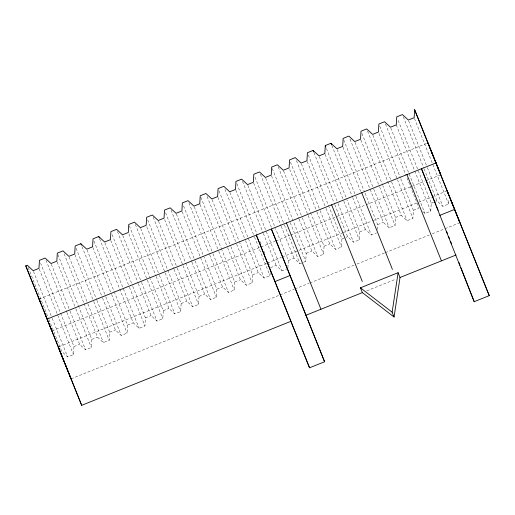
<?xml version="1.0" encoding="UTF-8"?>
<svg xmlns="http://www.w3.org/2000/svg" width="515" height="515" viewBox="0 0 515 515"><rect width="100%" height="100%" fill="white"/><g stroke="black" fill="none" stroke-linecap="round" stroke-linejoin="round"><path stroke-width="0.39" stroke-dasharray="2.58 1.93" d="M102.569 297.992L115.36 329.967L121.263 335.439L127.076 333.108L127.54 325.074L114.748 293.099M138.297 283.643L151.088 315.624L156.991 321.096L162.804 318.759L163.274 310.732L150.483 278.75M174.031 269.293L186.823 301.275L192.719 306.747L198.539 304.41L199.002 296.382L165.386 212.341M191.889 262.122L204.68 294.104L210.584 299.576L216.397 297.239L216.867 289.211L204.075 257.23M227.624 247.773L240.415 279.754L246.318 285.226L252.131 282.889L252.595 274.862L239.803 242.88M287.904 267.742L288.323 260.513L275.538 228.538M377.373 229.465L377.656 224.649L364.865 192.668M367.588 131.151L401.204 215.193L407.101 220.665L412.921 218.328L413.384 210.3L400.593 178.319M424.141 168.869L436.932 200.844L442.836 206.315L448.649 203.985L448.926 199.163M48.97 319.512L61.761 351.488L67.665 356.959L73.478 354.629L73.948 346.595L40.633 263.3M66.841 312.335L79.625 344.316L85.529 349.788L91.342 347.458L91.812 339.424L79.02 307.442M84.106 303.676L97.49 337.145L103.399 342.617L109.206 340.28L109.676 332.252L96.884 300.271M99.607 238.754L133.224 322.796L139.127 328.267L144.94 325.931L145.41 317.903L132.619 285.922M156.161 276.471L168.952 308.446L174.855 313.918L180.668 311.588L181.138 303.554L147.528 219.519M209.753 254.951L222.544 286.926L228.454 292.398L234.261 290.067L234.731 282.033L221.939 250.058M245.488 240.602L258.279 272.583L264.182 278.055L269.995 275.718L270.182 272.506M303.547 262.251L305.723 261.375L306.193 253.341L293.402 221.36M299.08 219.081L311.871 251.063L317.781 256.534L323.594 254.198L324.057 246.17L311.266 214.189M316.95 211.91L329.742 243.885L335.645 249.357L341.451 247.026L341.921 238.992L329.13 207.017M334.814 204.732L347.606 236.713L353.509 242.185L359.322 239.855L359.792 231.821L347.001 199.839M350.02 139.069L383.334 222.364L389.237 227.836L395.05 225.506L395.52 217.472L382.729 185.497M422.821 211.504L424.972 213.493L430.785 211.156L431.248 203.129L397.934 119.834M39.095 299.054L426.459 143.511M51.886 330.913L260.12 247.297M260.867 247L275.049 241.303M275.795 241.007L289.977 235.31M290.724 235.007L365.36 205.041M366.107 204.738L425.068 181.068M425.815 180.765L439.997 175.074M59.013 346.679L266.5 263.365M267.246 263.068L281.428 257.371M282.175 257.069L341.889 233.095M342.63 232.799L371.74 221.109M372.487 220.806L431.448 197.136M432.194 196.833L446.376 191.142M73.948 346.595L79.625 344.316M91.812 339.424L97.49 337.145M109.676 332.252L115.36 329.967M127.54 325.074L133.224 322.796M145.41 317.903L151.088 315.624M163.274 310.732L168.952 308.446M181.138 303.554L186.823 301.275M199.002 296.382L204.68 294.104M216.867 289.211L222.544 286.926M234.731 282.033L240.415 279.754M252.595 274.862L258.279 272.583M270.465 267.691L276.143 265.405L282.046 270.877L287.859 268.547M288.323 260.513L294.014 258.234L299.91 263.706L302.82 262.541M306.193 253.341L311.871 251.063M324.057 246.17L329.742 243.885M341.921 238.992L347.606 236.713M359.792 231.821L365.47 229.542L371.373 235.014L376.459 232.967M377.656 224.649L383.334 222.364M395.52 217.472L401.204 215.193M413.384 210.3L419.062 208.021L406.277 176.04M431.248 203.129L434.802 201.7M435.51 201.417L436.932 200.844M71.057 378.84L279.291 295.224M280.038 294.928L294.22 289.23M294.966 288.934L309.148 283.237M309.895 282.935L353.927 265.257M356.914 264.06L384.531 252.968M385.278 252.672L429.31 234.988M432.297 233.791L444.239 228.995M444.986 228.692L459.168 223.001M366.796 290.833L395.591 279.272M414.44 118.456L448.649 203.985M408.627 120.793L427.07 166.905M427.366 167.645L442.836 206.315M403.316 116.808L423.845 168.122M396.273 124.888L414.421 170.253M414.717 170.999L430.785 211.156M390.763 127.965L424.972 213.493M385.452 123.98L405.975 175.3M379.767 126.265L400.297 177.578M379.008 133.546L397.155 178.911M397.451 179.658L412.921 218.328M372.892 135.142L391.336 181.248M391.638 181.995L407.101 220.665M361.91 133.437L382.433 184.75M360.841 139.977L379.285 186.089M379.581 186.829L395.05 225.506M355.035 142.314L373.472 188.419M373.774 189.166L389.237 227.836M343.743 139.868L364.562 191.928M342.977 147.148L360.828 191.773M337.164 149.485L355.608 195.597M355.904 196.337L371.373 235.014M331.86 145.5L352.382 196.814M352.678 197.56L365.47 229.542M326.471 148.526L346.704 199.099M325.113 154.326L343.556 200.438M343.853 201.178L359.322 239.855M319.3 156.657L337.743 202.768M338.04 203.515L353.509 242.185M313.989 152.672L334.518 203.992M308.311 154.957L328.834 206.27M307.249 161.498L325.686 207.609M325.989 208.356L341.451 247.026M301.436 163.834L319.879 209.946M320.176 210.686L335.645 249.357M296.428 160.59L316.654 211.163M290.447 162.128L310.97 213.442M289.681 169.416L307.828 214.781M308.125 215.528L323.594 254.198M283.572 171.006L302.015 217.118M302.311 217.858L317.781 256.534M278.261 167.021L298.784 218.341M272.281 168.559L293.106 220.62M271.514 175.847L289.958 221.959M290.254 222.699L305.723 261.375M265.701 178.177L284.145 224.289M284.441 225.036L299.91 263.706M260.397 174.192L280.92 225.512M281.222 226.252L294.014 258.234M255.009 177.218L275.235 227.791M253.65 183.018L271.502 227.643M247.844 185.355L282.046 270.877M242.533 181.37L263.056 232.683M263.352 233.43L276.143 265.405M236.849 183.649L257.371 234.969M260.049 241.657L261.536 245.378M263.918 251.326L265.405 255.047M268.379 262.483L269.274 264.716M235.786 190.196L254.23 236.301M254.526 237.048L269.995 275.718M229.973 192.526L264.182 278.055M224.958 189.288L245.185 239.861M218.984 190.827L239.507 242.14M217.922 197.367L236.366 243.479M236.662 244.219L252.131 282.889M212.109 199.698L230.553 245.81M230.849 246.556L246.318 285.226M207.094 196.46L227.327 247.033M200.824 197.251L221.643 249.311M200.058 204.539L218.495 250.651M218.798 251.397L234.261 290.067M194.245 206.876L212.689 252.981M212.985 253.728L228.454 292.398M188.934 202.891L209.457 254.204M183.552 205.916L203.779 256.489M182.194 211.717L216.397 297.239M176.375 214.047L194.818 260.159M195.114 260.899L210.584 299.576M171.07 210.062L191.593 261.375M164.626 219.628L182.774 264.993M183.07 265.74L198.539 304.41M158.511 221.218L176.954 267.33M177.25 268.077L192.719 306.747M153.206 217.233L173.729 268.553M146.756 226.806L164.903 272.171M165.199 272.911L180.668 311.588M140.653 228.396L159.09 274.501M159.393 275.248L174.855 313.918M135.342 224.411L155.865 275.725M129.362 225.95L150.18 278.003M128.898 233.977L147.039 279.342M147.335 280.089L162.804 318.759M122.782 235.567L141.226 281.679M141.522 282.42L156.991 321.096M117.478 231.583L138.001 282.896M112.09 234.608L132.323 285.181M110.731 240.408L129.175 286.514M129.471 287.261L144.94 325.931M104.918 242.739L139.127 328.267M93.93 241.039L114.452 292.353M92.867 247.58L111.311 293.692M111.607 294.432L127.076 333.108M87.054 249.917L105.498 296.022M105.794 296.769L121.263 335.439M82.046 246.672L102.273 297.245M76.066 248.211L96.588 299.524M75.003 254.751L93.44 300.863M93.743 301.61L109.206 340.28M69.19 257.088L87.634 303.2M87.93 303.94L103.399 342.617M64.175 253.85L83.81 302.929M57.899 254.642L78.724 306.702M57.133 261.929L75.576 308.041M75.872 308.781L91.342 347.458M51.32 264.259L69.763 310.371M70.059 311.118L85.529 349.788M46.015 260.275L66.538 311.594M39.269 269.1L73.478 354.629M33.462 271.437L51.899 317.543M52.202 318.289L67.665 356.959M28.151 267.452L48.674 318.766"/><path stroke-width="0.77" d="M436.063 205.189L421.482 168.746L474.186 301.693L489.25 295.649L414.607 109.682L414.144 117.716L408.331 120.046L402.427 114.575L396.743 116.86L396.273 124.888L390.467 127.224L384.557 121.752L378.879 124.031L378.416 132.059L372.596 134.396L366.693 128.924L361.015 131.203L360.545 139.237L354.732 141.567L348.829 136.095L343.151 138.381L342.681 146.408L336.868 148.745L330.965 143.267L325.287 145.552L324.817 153.579L319.004 155.916L313.101 150.444L307.416 152.723L306.946 160.757L301.14 163.088L295.237 157.616L289.552 159.895L289.082 167.929L283.276 170.265L277.366 164.794L271.688 167.072L271.218 175.1L265.405 177.437L259.502 171.965L253.818 174.244L253.354 182.278L247.541 184.608L241.638 179.136L235.96 181.422L235.49 189.449L229.677 191.786L223.774 186.314L218.09 188.593L217.626 196.621L211.813 198.957L205.91 193.486L200.226 195.764L199.756 203.798L193.949 206.129L188.039 200.657L182.362 202.942L181.892 210.97L176.078 213.307L170.175 207.835L164.497 210.114L164.034 218.141L158.214 220.478L152.311 215.006L146.633 217.285L146.163 225.319L140.35 227.649L134.447 222.177L128.763 224.463L128.299 232.49L122.486 234.827L116.583 229.349L110.905 231.634L110.435 239.662L104.622 241.999L98.719 236.527L93.035 238.805L92.571 246.833L86.758 249.17L80.855 243.698L75.171 245.977L74.701 254.011L68.894 256.341L62.985 250.869L57.307 253.155L56.837 261.182L51.024 263.519L45.12 258.047L39.443 260.326L38.973 268.36L33.16 270.69L27.256 265.219L25.75 265.824L64.027 361.382M394.052 317.002L392.14 312.206L398.101 272.699L360.449 287.821L362.367 292.61L394.052 317.002L400.02 277.495L398.101 272.699M436.038 162.907L47.174 319.049L25.75 265.824M275.029 281.538L290.087 275.493L271.379 229.02L324.592 361.762L309.534 367.807L256.316 235.072L309.534 367.807M439.681 215.424L454.745 209.38M60.255 352.093L81.685 405.318L290.821 321.341M305.884 315.289L362.367 292.61M400.02 277.495L455.987 255.022M360.449 287.821L392.14 312.206M429.13 145.809L427.952 142.913L433.714 157.313M458.743 219.802L459.535 221.759M40.267 301.951L39.095 299.054L40.524 302.64M69.879 375.944L71.057 378.84L65.296 364.433M430.276 148.655L440.743 174.772L434.982 160.371M450.87 200.129L452.209 203.457M452.473 204.12L459.914 222.699M449.157 195.874L447.123 190.84L448.552 194.425M449.447 196.582L489.25 295.649M44.857 313.455L51.886 330.913L50.457 327.328M67.311 369.551L58.266 346.981L59.689 350.567M414.607 109.682L451.249 201.172M451.526 201.848L452.885 205.24M436.656 206.676L438.143 210.397M446.473 231.222L447.361 233.45M448.552 236.424L449.447 238.657M450.638 241.632L451.526 243.865M406.934 174.591L441.439 260.86M361.749 192.732L392.424 269.416M330.965 143.267L331.563 144.76M325.287 145.552L325.879 147.039M313.101 150.444L313.693 151.931M331.628 204.828L362.296 281.512M286.443 222.976L320.948 309.245M290.087 275.493L324.592 361.762M98.719 236.527L99.311 238.014M80.855 243.698L81.447 245.185M46.125 316.506L81.685 405.318M458.878 262.425L460.037 265.392M460.899 267.613L474.186 301.693"/></g></svg>
